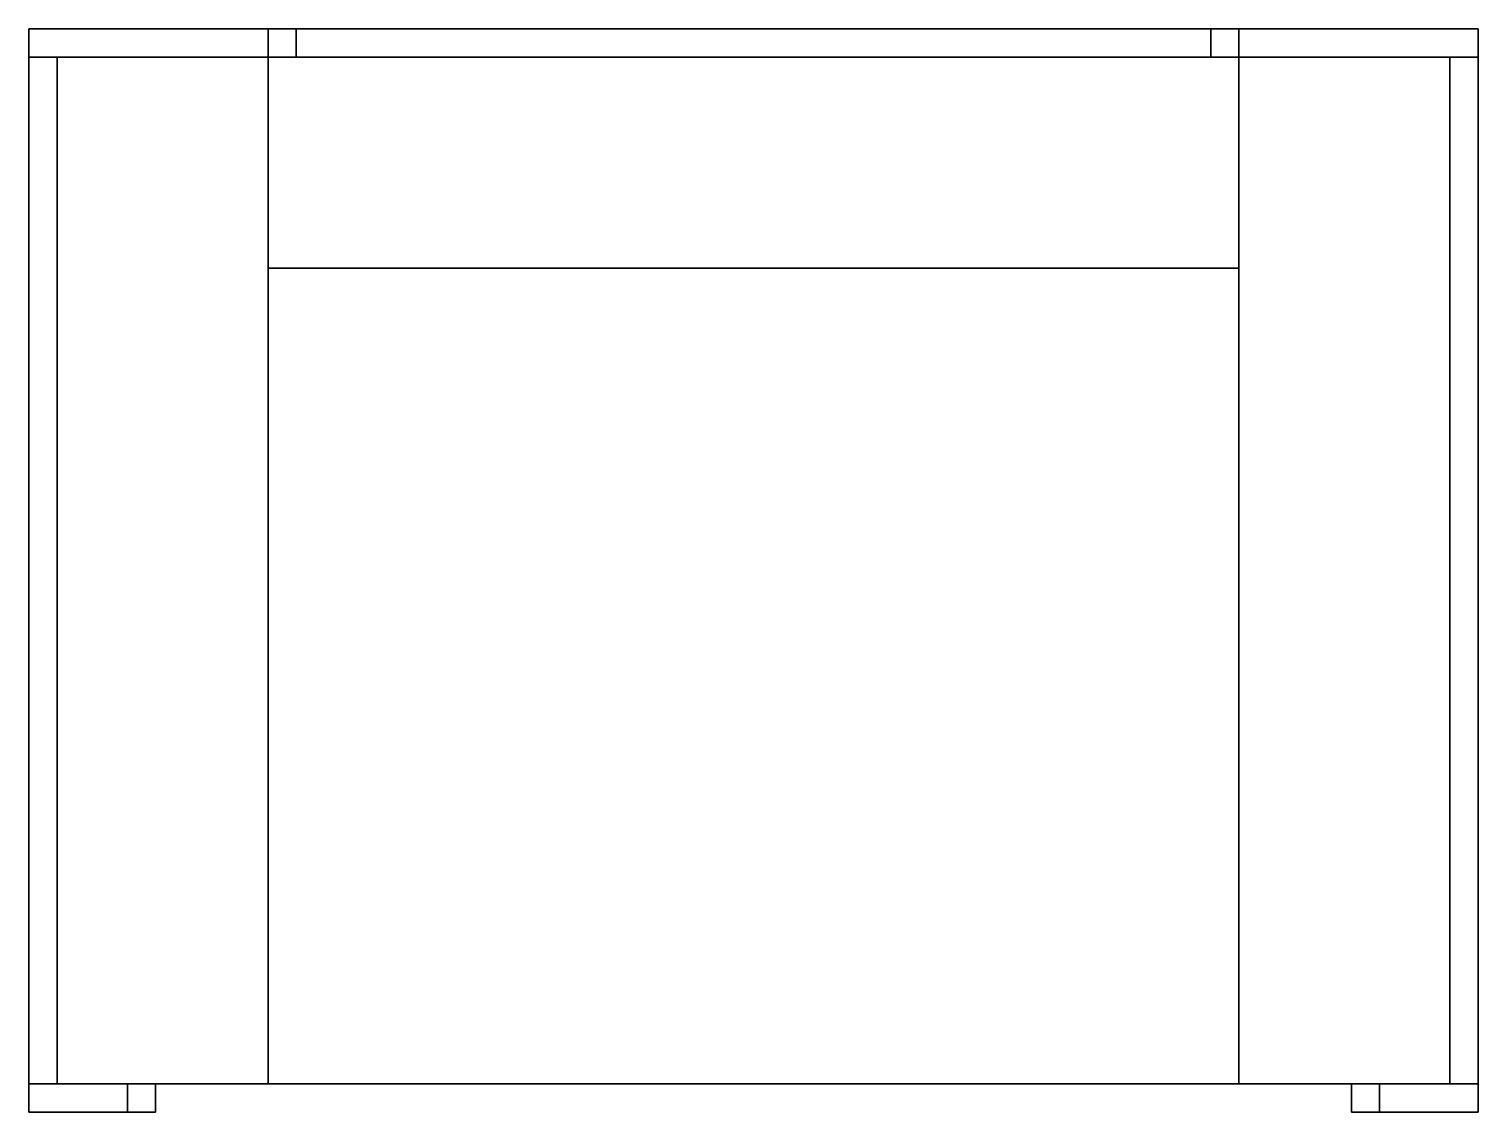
# Model space of a CAD drawing. Extents: x -7 to 96, y 0 to 77.
import ezdxf

# ---------------------------------------------------------------- set-up
doc = ezdxf.new("R2010")
doc.units = 0
doc.header["$LTSCALE"] = 50
doc.header["$MEASUREMENT"] = 0
doc.layers.get('0').update_dxf_attribs({"linetype": 'CONTINUOUS'})

msp = doc.modelspace()

# ---------------------------------------------------------------- linework, layer by layer
at = {"color": 0, "linetype": 'ByBlock'}
for p, q in [((94, 2, 50), (94, 4, 50)), ((-5, 2, 22), (0, 2, 22)), ((96, 2, 50), (94, 2, 50))]:
    msp.add_line(p, q, dxfattribs=at)
at = {"color": 0, "linetype": 'ByBlock', "elevation": 22}
msp.add_lwpolyline([(0, 2), (-5, 2), (-5, 75), (94, 75), (94, 2), (89, 2)], dxfattribs=at)

# ---------------------------------------------------------------- meshes
at = {"color": 0, "linetype": 'ByBlock'}
mesh = msp.add_polymesh((6, 3), dxfattribs=at)
for k, corner in enumerate([(96, 75, 52), (96, 75, 50), (96, 75, 50), (-7, 75, 52), (-7, 75, 50), (-7, 75, 50), (-7, 77, 52), (-7, 77, 50), (-7, 75, 50), (96, 77, 52), (96, 77, 50), (96, 75, 50), (96, 77, 52), (96, 77, 52), (96, 75, 52), (-7, 77, 52), (-7, 77, 52), (-7, 75, 52)]):
    mesh.set_mesh_vertex(divmod(k, 3), corner)
mesh = msp.add_polymesh((6, 3), dxfattribs=at)
for k, corner in enumerate([(12, 75, 50), (12, 75), (12, 75), (10, 75, 50), (10, 75), (10, 75), (10, 77, 50), (10, 77), (10, 75), (12, 77, 50), (12, 77), (12, 75), (12, 77, 50), (12, 77, 50), (12, 75, 50), (10, 77, 50), (10, 77, 50), (10, 75, 50)]):
    mesh.set_mesh_vertex(divmod(k, 3), corner)
mesh = msp.add_polymesh((6, 3), dxfattribs=at)
for k, corner in enumerate([(79, 75, 50), (79, 75), (79, 75), (77, 75, 50), (77, 75), (77, 75), (77, 77, 50), (77, 77), (77, 75), (79, 77, 50), (79, 77), (79, 75), (79, 77, 50), (79, 77, 50), (79, 75, 50), (77, 77, 50), (77, 77, 50), (77, 75, 50)]):
    mesh.set_mesh_vertex(divmod(k, 3), corner)
mesh = msp.add_polymesh((6, 3), dxfattribs=at)
for k, corner in enumerate([(-5, 2, 52), (-5, 2, 50), (-5, 2, 50), (-7, 2, 52), (-7, 2, 50), (-7, 2, 50), (-7, 75, 52), (-7, 75, 50), (-7, 2, 50), (-5, 75, 52), (-5, 75, 50), (-5, 2, 50), (-5, 75, 52), (-5, 75, 52), (-5, 2, 52), (-7, 75, 52), (-7, 75, 52), (-7, 2, 52)]):
    mesh.set_mesh_vertex(divmod(k, 3), corner)
mesh = msp.add_polymesh((6, 3), dxfattribs=at)
for k, corner in enumerate([(10, 2, 64), (10, 2, 12), (10, 2, 12), (-5, 2, 64), (-5, 2, 12), (-5, 2, 12), (-5, 75, 64), (-5, 75, 12), (-5, 2, 12), (10, 75, 64), (10, 75, 12), (10, 2, 12), (10, 75, 64), (10, 75, 64), (10, 2, 64), (-5, 75, 64), (-5, 75, 64), (-5, 2, 64)]):
    mesh.set_mesh_vertex(divmod(k, 3), corner)
mesh = msp.add_polymesh((6, 3), dxfattribs=at)
for k, corner in enumerate([(94, 2, 12), (94, 2, 10), (94, 2, 10), (-5, 2, 12), (-5, 2, 10), (-5, 2, 10), (-5, 75, 12), (-5, 75, 10), (-5, 2, 10), (94, 75, 12), (94, 75, 10), (94, 2, 10), (94, 75, 12), (94, 75, 12), (94, 2, 12), (-5, 75, 12), (-5, 75, 12), (-5, 2, 12)]):
    mesh.set_mesh_vertex(divmod(k, 3), corner)
mesh = msp.add_polymesh((6, 3), dxfattribs=at)
for k, corner in enumerate([(79, 60, 64), (79, 60, 12), (79, 60, 12), (10, 60, 64), (10, 60, 12), (10, 60, 12), (10, 75, 64), (10, 75, 12), (10, 60, 12), (79, 75, 64), (79, 75, 12), (79, 60, 12), (79, 75, 64), (79, 75, 64), (79, 60, 64), (10, 75, 64), (10, 75, 64), (10, 60, 64)]):
    mesh.set_mesh_vertex(divmod(k, 3), corner)
mesh = msp.add_polymesh((6, 3), dxfattribs=at)
for k, corner in enumerate([(94, 2, 64), (94, 2, 12), (94, 2, 12), (79, 2, 64), (79, 2, 12), (79, 2, 12), (79, 75, 64), (79, 75, 12), (79, 2, 12), (94, 75, 64), (94, 75, 12), (94, 2, 12), (94, 75, 64), (94, 75, 64), (94, 2, 64), (79, 75, 64), (79, 75, 64), (79, 2, 64)]):
    mesh.set_mesh_vertex(divmod(k, 3), corner)
mesh = msp.add_polymesh((6, 3), dxfattribs=at)
for k, corner in enumerate([(96, 2, 52), (96, 2, 50), (96, 2, 50), (94, 2, 52), (94, 2, 50), (94, 2, 50), (94, 75, 52), (94, 75, 50), (94, 2, 50), (96, 75, 52), (96, 75, 50), (96, 2, 50), (96, 75, 52), (96, 75, 52), (96, 2, 52), (94, 75, 52), (94, 75, 52), (94, 2, 52)]):
    mesh.set_mesh_vertex(divmod(k, 3), corner)
mesh = msp.add_polymesh((6, 3), dxfattribs=at)
for k, corner in enumerate([(79, 2, 37), (79, 2, 12), (79, 2, 12), (10, 2, 37), (10, 2, 12), (10, 2, 12), (10, 60, 37), (10, 60, 12), (10, 2, 12), (79, 60, 37), (79, 60, 12), (79, 2, 12), (79, 60, 37), (79, 60, 37), (79, 2, 37), (10, 60, 37), (10, 60, 37), (10, 2, 37)]):
    mesh.set_mesh_vertex(divmod(k, 3), corner)
mesh = msp.add_polymesh((6, 3), dxfattribs=at)
for k, corner in enumerate([(2, 0, 52), (2, 0, 50), (2, 0, 50), (-7, 0, 52), (-7, 0, 50), (-7, 0, 50), (-7, 2, 52), (-7, 2, 50), (-7, 0, 50), (2, 2, 52), (2, 2, 50), (2, 0, 50), (2, 2, 52), (2, 2, 52), (2, 0, 52), (-7, 2, 52), (-7, 2, 52), (-7, 0, 52)]):
    mesh.set_mesh_vertex(divmod(k, 3), corner)
mesh = msp.add_polymesh((6, 3), dxfattribs=at)
for k, corner in enumerate([(2, 0, 50), (2, 0), (2, 0), (0, 0, 50), (0, 0), (0, 0), (0, 2, 50), (0, 2), (0, 0), (2, 2, 50), (2, 2), (2, 0), (2, 2, 50), (2, 2, 50), (2, 0, 50), (0, 2, 50), (0, 2, 50), (0, 0, 50)]):
    mesh.set_mesh_vertex(divmod(k, 3), corner)
mesh = msp.add_polymesh((6, 3), dxfattribs=at)
for k, corner in enumerate([(96, 0, 52), (96, 0, 50), (96, 0, 50), (87, 0, 52), (87, 0, 50), (87, 0, 50), (87, 2, 52), (87, 2, 50), (87, 0, 50), (96, 2, 52), (96, 2, 50), (96, 0, 50), (96, 2, 52), (96, 2, 52), (96, 0, 52), (87, 2, 52), (87, 2, 52), (87, 0, 52)]):
    mesh.set_mesh_vertex(divmod(k, 3), corner)
mesh = msp.add_polymesh((6, 3), dxfattribs=at)
for k, corner in enumerate([(89, 0, 50), (89, 0), (89, 0), (87, 0, 50), (87, 0), (87, 0), (87, 2, 50), (87, 2), (87, 0), (89, 2, 50), (89, 2), (89, 0), (89, 2, 50), (89, 2, 50), (89, 0, 50), (87, 2, 50), (87, 2, 50), (87, 0, 50)]):
    mesh.set_mesh_vertex(divmod(k, 3), corner)

doc.saveas('drawing.dxf')
